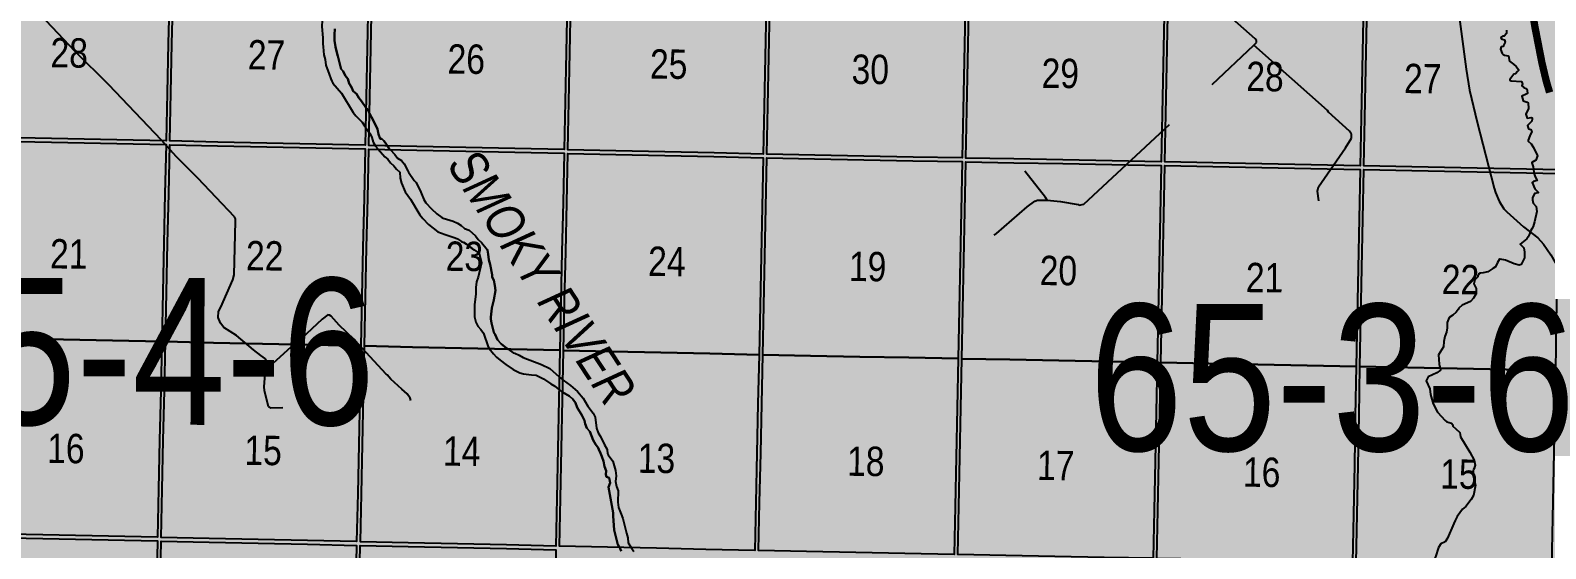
# Model space of a CAD drawing. Extents: x 406396 to 410344, y 6062839 to 6066265.
# Drawn here: x 409497.9 to 409909.4, y 6063057.3 to 6063198.2 of the extents above; entities that cross this region are included whole.
import ezdxf
from ezdxf.enums import TextEntityAlignment as Align

# ---------------------------------------------------------------- set-up
doc = ezdxf.new("R2010")
doc.units = 0
doc.header["$LTSCALE"] = 5
doc.linetypes.add('DASHED2', pattern=[9.525, 6.35, -3.175])
for name, color, linetype in [('39', 28, 'Continuous'), ('44', 7, 'Continuous'), ('P-PROPOSED', 10, 'Continuous'), ('Quarters', 8, 'Continuous'), ('RoadSeg', 57, 'DASHED2'), ('T-WATER', 160, 'Continuous'), ('T-WATER-T', 170, 'Continuous')]:
    doc.layers.add(name, color=color, linetype=linetype)
doc.layers.add('ROUTE-MAP-BACKGROUND-H', color=7, linetype='Continuous', true_color=0xf0ebff)
doc.styles.add('120', font='ARIALN.TTF', dxfattribs={"height": 13})
doc.styles.add('80LS', font='ARIALNI.TTF', dxfattribs={"height": 10})
doc.linetypes.add('TRACKS', pattern='A,3.81,[130,ltypeshp1.shx,S=6.35,R=0,X=0,Y=0],3.81', length=7.62)

msp = doc.modelspace()

# ---------------------------------------------------------------- hatches: boundary and pattern name
at = {"layer": 'ROUTE-MAP-BACKGROUND-H'}
h = msp.add_hatch(color=256, dxfattribs=at)
h.dxf.hatch_style = 1
h.paths.add_polyline_path([(410258.66, 6063255.58), (410260.58, 6063368.34), (410268.76, 6064233.9), (408843.43, 6064264.01), (408831.79, 6063292.96), (408823.13, 6062965.95), (408855.63, 6062965.09), (408869, 6062964.74), (410253.21, 6062935.45)])

# ---------------------------------------------------------------- linework, layer by layer
at = {"layer": '39', "linetype": 'TRACKS', "ltscale": 0.1, "flags": 128}
msp.add_lwpolyline([(409272.02, 6063836.82), (409271.32, 6063838.78), (409271.18, 6063839.93), (409271.21, 6063840.87), (409271.57, 6063842), (409271.73, 6063842.36), (409272.87, 6063844.9), (409272.85, 6063847.18), (409272.77, 6063847.86), (409272.11, 6063849.4), (409267.58, 6063856.61), (409266.84, 6063857.77), (409266.3, 6063858.53), (409265.25, 6063859.42), (409264.45, 6063859.9), (409261.45, 6063860.96), (409260.41, 6063861.48), (409259.86, 6063861.98), (409259.15, 6063862.64), (409258.09, 6063864.19), (409258.5, 6063862.08), (409258.99, 6063859.51), (409259.9, 6063856.62), (409261, 6063853.97), (409262.33, 6063851.54), (409264.2, 6063848.68), (409268.07, 6063842.81), (409272.02, 6063836.82), (409275.44, 6063831.57), (409276.51, 6063829.75), (409277.5, 6063827.79), (409278.63, 6063825.18), (409279.49, 6063822.26), (409284.43, 6063797.05), (409284.9, 6063794.76), (409285.73, 6063790.53), (409286.57, 6063786.42), (409287.62, 6063781.18), (409287.78, 6063779.89), (409287.89, 6063777.63), (409287.93, 6063777.06), (409287.74, 6063770.19), (409287.44, 6063751.48), (409287.65, 6063749.32), (409288.01, 6063747.64), (409288.78, 6063745.11), (409289.23, 6063744.04), (409290.07, 6063742.54), (409291.27, 6063740.7), (409292.62, 6063739.16), (409294.13, 6063737.82), (409295.13, 6063736.81), (409297.34, 6063734.96), (409309.1, 6063725.11), (409322.39, 6063713.97), (409329.28, 6063708.22), (409339.78, 6063700.7), (409352.06, 6063691.93), (409357.73, 6063687.88), (409378.57, 6063673.01), (409386.1, 6063667.44), (409391.17, 6063663.84), (409395.22, 6063661.36), (409396.84, 6063660.35), (409402.78, 6063656.58), (409403.49, 6063656.14), (409413.22, 6063650.19), (409417.08, 6063647.83), (409435.1, 6063636.69), (409436.81, 6063635.63), (409458.88, 6063622.22), (409469.4, 6063615.74), (409471.85, 6063614.22), (409480.28, 6063609.03), (409482.82, 6063607.58), (409483.15, 6063607.4), (409486.66, 6063605.87), (409491.82, 6063604.34), (409497.41, 6063603.11), (409501.3, 6063601.89), (409503.56, 6063600.82), (409504.58, 6063600.17), (409506.47, 6063598.66), (409508.18, 6063597.01), (409509.66, 6063595.13), (409510.95, 6063593.02), (409512.55, 6063589.58), (409513.03, 6063588.36), (409515.08, 6063583.72), (409515.68, 6063582.65), (409516.41, 6063581.69), (409520.96, 6063576.13), (409522.79, 6063574.59), (409524.73, 6063573.53), (409524.97, 6063573.4), (409527.55, 6063572.57), (409531.71, 6063571.64), (409532.96, 6063571.23), (409535.08, 6063569.95), (409535.99, 6063569.14), (409536.72, 6063568.17), (409537.32, 6063567.13), (409537.83, 6063565.98), (409538.61, 6063563.45), (409538.83, 6063562), (409539.21, 6063560.71), (409540.1, 6063558.26), (409542.19, 6063553.58), (409543.82, 6063550.19), (409544.58, 6063549.27), (409544.98, 6063548.88), (409545.25, 6063548.62), (409545.43, 6063548.44), (409547.24, 6063546.91), (409551.16, 6063543.98), (409553.76, 6063541.61), (409555.37, 6063539.85), (409556.09, 6063538.86), (409556.67, 6063537.76), (409557.69, 6063535.48), (409558.5, 6063532.93), (409559.11, 6063530.22), (409559.96, 6063526.1), (409560.95, 6063522.04), (409562.32, 6063518.36), (409564, 6063515.03), (409564.47, 6063513.81), (409564.77, 6063512.46), (409565.19, 6063511.22), (409565.47, 6063509.86), (409566.84, 6063506.2), (409568.73, 6063502.94), (409570.29, 6063501.15), (409571.11, 6063500.27), (409572.02, 6063499.51), (409574.35, 6063497.8), (409575.08, 6063497.28), (409579.07, 6063493.95), (409580.38, 6063492.44), (409581.39, 6063490.99), (409582.32, 6063489.31), (409583.1, 6063487.61), (409583.56, 6063486.16), (409584.13, 6063483.93), (409584.36, 6063482.39), (409584.41, 6063481.03), (409584.29, 6063478.12), (409583.9, 6063476.13), (409583.47, 6063474.37), (409582.83, 6063472.79), (409581.84, 6063470.79), (409578.5, 6063464.49), (409577.58, 6063462.48), (409576.92, 6063460.63), (409576.52, 6063458.87), (409576.3, 6063456.96), (409576.32, 6063455.43), (409576.49, 6063453.54), (409576.66, 6063452.63), (409577.29, 6063450.09), (409577.88, 6063448.24), (409578.28, 6063447.27), (409579.69, 6063444.65), (409581.17, 6063442.45), (409582.3, 6063441.26), (409583.47, 6063440.25), (409584.97, 6063439.14), (409587.28, 6063437.87), (409589.01, 6063437.13), (409591.9, 6063436.35), (409597.08, 6063436.05), (409599.85, 6063436.48), (409600.49, 6063436.58), (409602.5, 6063437.16), (409602.76, 6063437.23), (409603.02, 6063437.3), (409606.03, 6063438.17), (409608.84, 6063438.74), (409610.49, 6063438.83), (409615.41, 6063438.84), (409619.06, 6063438.97), (409621.69, 6063439.46), (409629.01, 6063441.93), (409631.64, 6063442.49), (409643.31, 6063443.27), (409645.71, 6063443.19), (409647.19, 6063443.09), (409653.3, 6063442.68), (409659.64, 6063443.22), (409662.48, 6063442.85), (409664.59, 6063442.15), (409665.9, 6063441.43), (409666.46, 6063441.06), (409666.96, 6063440.73), (409668.25, 6063439.55), (409669.32, 6063438.26), (409675.21, 6063431.64), (409676.26, 6063430.74), (409678.61, 6063428.99), (409679.79, 6063428.33), (409692.44, 6063421.82), (409693.66, 6063421.26), (409694.83, 6063420.84), (409695.98, 6063420.6), (409697.12, 6063420.48), (409698.29, 6063420.51), (409702.83, 6063420.92), (409704.14, 6063420.94), (409705.51, 6063420.83), (409706.86, 6063420.49), (409707.94, 6063420.04), (409708.96, 6063419.47), (409709.95, 6063418.79), (409710.97, 6063417.85), (409711.88, 6063416.7), (409714.68, 6063412.19), (409715.89, 6063410.42), (409716.61, 6063409.72), (409718.04, 6063408.55), (409719.39, 6063407.8), (409723.58, 6063405.98), (409728.97, 6063403.69), (409731.46, 6063403.2), (409733.51, 6063403.24), (409735.73, 6063403.91), (409737.83, 6063404.96), (409739.69, 6063405.6), (409741.54, 6063406.45), (409743.38, 6063407.07), (409746.68, 6063407.55), (409748.65, 6063407.62), (409752.07, 6063407.92), (409753.14, 6063408.01), (409757.45, 6063407.95), (409759.35, 6063407.76), (409761.55, 6063407.41), (409761.81, 6063407.37), (409766.84, 6063406.25), (409772.96, 6063403.66), (409774.8, 6063402.57), (409776.18, 6063401.54), (409777.74, 6063399.97), (409778.92, 6063398.54), (409783.91, 6063394.32), (409790.27, 6063389.52), (409792.52, 6063388.3), (409796.84, 6063386.74), (409799.2, 6063386.03), (409802.58, 6063384.04), (409806.13, 6063380.17), (409809.39, 6063376.59), (409812.67, 6063373.5), (409820.51, 6063369.76), (409823.36, 6063368.05), (409825.79, 6063366.82), (409827.92, 6063365.28), (409830.31, 6063362.87), (409834.73, 6063358.21), (409839.01, 6063353.73), (409839.57, 6063353.3), (409840.7, 6063352.43), (409842.98, 6063351.08), (409847.86, 6063348.01), (409850.02, 6063346.24), (409859.19, 6063336.57), (409866.61, 6063328.88), (409869.32, 6063325.95), (409871.06, 6063323.53), (409872.24, 6063321.22), (409873.15, 6063318.49), (409875.49, 6063307.66), (409876.28, 6063303.52), (409876.99, 6063299.9), (409877.29, 6063298.61), (409877.5, 6063297.69), (409878.09, 6063294.03), (409878.09, 6063291.03), (409877.75, 6063288.56), (409874.31, 6063274.14), (409874.01, 6063272.3), (409873.93, 6063269.93), (409874.24, 6063266.76), (409875.67, 6063259.98), (409879.27, 6063242.81), (409881.31, 6063233.17), (409882, 6063229.89), (409883.32, 6063221.09), (409887.74, 6063187.55), (409888.65, 6063181.87), (409890.75, 6063173.22), (409895.34, 6063155.26), (409895.71, 6063154.09), (409896.72, 6063151.72), (409898.03, 6063149.68), (409898.81, 6063148.79), (409900.65, 6063147.23), (409903.37, 6063144.79), (409907.21, 6063141.73), (409908.8, 6063140.02), (409910.81, 6063137.12), (409911.16, 6063136.49), (409915.77, 6063128.32), (409921.41, 6063118.39), (409921.97, 6063117.51), (409924.34, 6063114.59), (409926.86, 6063112.07), (409939.66, 6063099.28), (409940.72, 6063098.29), (409941.51, 6063097.38), (409943, 6063095.46), (409943.51, 6063094.65), (409944.94, 6063092.29), (409947.26, 6063087.94), (409947.93, 6063086.97), (409949.04, 6063084.88), (409949.64, 6063083.71), (409950.86, 6063081.66), (409951.4, 6063080.48), (409952.87, 6063077.79), (409953.16, 6063077.25), (409954.62, 6063073.79), (409954.97, 6063072.52), (409955.42, 6063069.67), (409958.4, 6063056.2), (409959.88, 6063049.52), (409962.65, 6063036.87), (409963.38, 6063034.33), (409964.27, 6063032.03), (409965.36, 6063029.89), (409968.82, 6063024.97), (409980.36, 6063008.81), (409981.27, 6063007.64), (409984.47, 6063004.15), (409992.59, 6062995.54), (409993.54, 6062994.51), (410001.27, 6062986.07), (410002.72, 6062984.56), (410004.08, 6062982.94), (410005.13, 6062981.24), (410006.03, 6062979.26), (410006.57, 6062977.31), (410006.77, 6062975.33), (410006.77, 6062973.33), (410006.27, 6062970.34), (410005.34, 6062967.06), (410004.61, 6062965.02), (410003.54, 6062961.03), (410001.48, 6062954.07), (410001.16, 6062953.06), (410000.78, 6062951.35), (410000.77, 6062947.99), (410001.11, 6062943.61), (410001.31, 6062941.88), (410001.35, 6062941.02)], dxfattribs=at)
at = {"layer": '44', "color": 7, "linetype": 'Continuous'}
msp.add_line((409894.18, 6063132.89), (409894.17, 6063132.89), dxfattribs=at)
at = {"layer": 'P-PROPOSED', "color": 90, "flags": 128}
msp.add_lwpolyline([(409906, 6063201.72, 2, 2, 0), (409906.47, 6063198.96, 2, 2, 0), (409908.33, 6063189.41, 2, 2, 0), (409909.5, 6063184.45, 2, 2, 0), (409910.43, 6063181.26, 2, 2, 0)], format="xyseb", dxfattribs=at)
at = {"layer": 'Quarters'}
for points in [[(409535.05, 6063181.15), (409534.77, 6063168.11), (409521.42, 6063168.4), (409508.08, 6063168.69), (409494.73, 6063168.98), (409481.72, 6063169.27), (409482.01, 6063182.31), (409482.31, 6063195.69), (409482.6, 6063209.07), (409482.9, 6063222.45), (409495.9, 6063222.16), (409509.24, 6063221.87), (409522.59, 6063221.58), (409535.93, 6063221.29), (409535.64, 6063207.91), (409535.34, 6063194.53)], [(409589.09, 6063179.97), (409588.81, 6063166.93), (409575.47, 6063167.22), (409562.12, 6063167.51), (409548.78, 6063167.8), (409535.77, 6063168.09), (409536.06, 6063181.13), (409536.35, 6063194.51), (409536.64, 6063207.89), (409536.93, 6063221.27), (409549.93, 6063220.98), (409563.27, 6063220.69), (409576.61, 6063220.4), (409589.95, 6063220.11), (409589.66, 6063206.73), (409589.37, 6063193.35)], [(409643.12, 6063178.79), (409642.85, 6063165.74), (409629.5, 6063166.03), (409616.16, 6063166.33), (409602.82, 6063166.62), (409589.81, 6063166.9), (409590.09, 6063179.95), (409590.38, 6063193.33), (409590.66, 6063206.71), (409590.95, 6063220.08), (409603.95, 6063219.8), (409617.29, 6063219.51), (409630.63, 6063219.22), (409643.96, 6063218.92), (409643.68, 6063205.54), (409643.4, 6063192.17)], [(409697.15, 6063177.58), (409696.88, 6063164.54), (409683.54, 6063164.83), (409670.2, 6063165.13), (409656.86, 6063165.43), (409643.85, 6063165.72), (409644.12, 6063178.76), (409644.41, 6063192.14), (409644.69, 6063205.52), (409644.97, 6063218.9), (409657.97, 6063218.61), (409671.31, 6063218.31), (409684.65, 6063218.01), (409697.98, 6063217.71), (409697.71, 6063204.34), (409697.43, 6063190.96)], [(409751.19, 6063176.51), (409750.92, 6063163.47), (409737.58, 6063163.73), (409724.24, 6063164), (409710.89, 6063164.26), (409697.89, 6063164.52), (409698.16, 6063177.56), (409698.43, 6063190.94), (409698.71, 6063204.32), (409698.99, 6063217.69), (409711.99, 6063217.44), (409725.33, 6063217.17), (409738.67, 6063216.91), (409752, 6063216.65), (409751.73, 6063203.27), (409751.46, 6063189.89)], [(409805.23, 6063175.45), (409804.97, 6063162.4), (409791.62, 6063162.67), (409778.28, 6063162.93), (409764.93, 6063163.19), (409751.93, 6063163.45), (409752.19, 6063176.49), (409752.46, 6063189.87), (409752.74, 6063203.25), (409753.01, 6063216.63), (409766.01, 6063216.37), (409779.35, 6063216.11), (409792.69, 6063215.84), (409806.03, 6063215.58), (409805.76, 6063202.2), (409805.49, 6063188.82)], [(409859.26, 6063174.37), (409859, 6063161.33), (409845.66, 6063161.6), (409832.32, 6063161.86), (409818.98, 6063162.12), (409805.97, 6063162.38), (409806.23, 6063175.42), (409806.5, 6063188.8), (409806.76, 6063202.18), (409807.03, 6063215.56), (409820.04, 6063215.3), (409833.37, 6063215.04), (409846.71, 6063214.77), (409860.05, 6063214.51), (409859.79, 6063201.13), (409859.52, 6063187.75)], [(409913.3, 6063173.3), (409913.05, 6063160.26), (409899.7, 6063160.52), (409886.36, 6063160.79), (409873.02, 6063161.05), (409860.01, 6063161.31), (409860.26, 6063174.35), (409860.53, 6063187.73), (409860.79, 6063201.11), (409861.05, 6063214.49), (409874.06, 6063214.23), (409887.39, 6063213.97), (409900.73, 6063213.71), (409914.07, 6063213.44), (409913.81, 6063200.06), (409913.55, 6063186.68)], [(409533.88, 6063126.97), (409533.58, 6063113.59), (409520.23, 6063113.88), (409506.89, 6063114.18), (409493.54, 6063114.47), (409480.52, 6063114.75), (409480.82, 6063128.13), (409481.11, 6063141.51), (409481.41, 6063154.89), (409481.7, 6063168.27), (409494.71, 6063167.98), (409508.06, 6063167.69), (409521.4, 6063167.4), (409534.75, 6063167.11), (409534.46, 6063153.73), (409534.17, 6063140.35)], [(409587.93, 6063125.79), (409587.64, 6063112.41), (409574.29, 6063112.7), (409560.95, 6063112.99), (409547.6, 6063113.28), (409534.59, 6063113.57), (409534.88, 6063126.95), (409535.17, 6063140.33), (409535.46, 6063153.7), (409535.75, 6063167.08), (409548.76, 6063166.8), (409562.1, 6063166.51), (409575.44, 6063166.21), (409588.79, 6063165.92), (409588.5, 6063152.54), (409588.21, 6063139.17)], [(409641.98, 6063124.6), (409641.7, 6063111.22), (409628.35, 6063111.52), (409615, 6063111.81), (409601.66, 6063112.1), (409588.64, 6063112.39), (409588.93, 6063125.76), (409589.22, 6063139.14), (409589.5, 6063152.52), (409589.79, 6063165.9), (409602.8, 6063165.62), (409616.14, 6063165.32), (409629.48, 6063165.03), (409642.82, 6063164.74), (409642.54, 6063151.36), (409642.26, 6063137.98)], [(409696.03, 6063123.4), (409695.76, 6063110.02), (409682.41, 6063110.32), (409669.06, 6063110.62), (409655.71, 6063110.91), (409642.7, 6063111.2), (409642.98, 6063124.58), (409643.26, 6063137.96), (409643.55, 6063151.34), (409643.83, 6063164.72), (409656.84, 6063164.43), (409670.18, 6063164.13), (409683.52, 6063163.83), (409696.86, 6063163.53), (409696.59, 6063150.16), (409696.31, 6063136.78)], [(409750.09, 6063122.33), (409749.81, 6063108.96), (409736.47, 6063109.22), (409723.12, 6063109.48), (409709.77, 6063109.75), (409696.76, 6063110), (409697.04, 6063123.38), (409697.31, 6063136.76), (409697.59, 6063150.14), (409697.87, 6063163.51), (409710.87, 6063163.26), (409724.22, 6063162.99), (409737.56, 6063162.73), (409750.9, 6063162.47), (409750.63, 6063149.09), (409750.36, 6063135.71)], [(409803.87, 6063107.89), (409790.53, 6063108.15), (409777.18, 6063108.41), (409763.83, 6063108.68), (409750.82, 6063108.94), (409751.09, 6063122.31), (409751.36, 6063135.69), (409751.63, 6063149.07), (409751.91, 6063162.45), (409764.91, 6063162.19), (409778.26, 6063161.93), (409791.6, 6063161.66), (409804.94, 6063161.4), (409804.68, 6063148.02), (409804.41, 6063134.64), (409804.14, 6063121.26)], [(409858.2, 6063120.19), (409857.93, 6063106.81), (409844.59, 6063107.08), (409831.24, 6063107.34), (409817.89, 6063107.61), (409804.88, 6063107.87), (409805.14, 6063121.24), (409805.41, 6063134.62), (409805.68, 6063148), (409805.95, 6063161.38), (409818.96, 6063161.12), (409832.3, 6063160.86), (409845.64, 6063160.59), (409858.98, 6063160.33), (409858.72, 6063146.95), (409858.46, 6063133.57)], [(409912.25, 6063119.12), (409912, 6063105.74), (409898.65, 6063106.01), (409885.3, 6063106.27), (409871.95, 6063106.54), (409858.94, 6063106.79), (409859.2, 6063120.17), (409859.46, 6063133.55), (409859.73, 6063146.93), (409859.99, 6063160.31), (409873, 6063160.05), (409886.34, 6063159.79), (409899.68, 6063159.52), (409913.03, 6063159.26), (409912.77, 6063145.88), (409912.51, 6063132.5)], [(409532.71, 6063073.46), (409532.43, 6063060.41), (409519.08, 6063060.71), (409505.72, 6063061), (409492.37, 6063061.29), (409479.35, 6063061.58), (409479.64, 6063074.62), (409479.93, 6063088), (409480.23, 6063101.38), (409480.52, 6063114.75), (409493.54, 6063114.47), (409506.89, 6063114.18), (409520.23, 6063113.88), (409533.58, 6063113.59), (409533.29, 6063100.21), (409533, 6063086.84)], [(409586.78, 6063072.27), (409586.5, 6063059.23), (409573.15, 6063059.52), (409559.8, 6063059.81), (409546.45, 6063060.11), (409533.43, 6063060.39), (409533.72, 6063073.43), (409534.01, 6063086.81), (409534.3, 6063100.19), (409534.59, 6063113.57), (409547.6, 6063113.28), (409560.95, 6063112.99), (409574.29, 6063112.7), (409587.64, 6063112.41), (409587.36, 6063099.03), (409587.07, 6063085.65)], [(409640.85, 6063071.09), (409640.58, 6063058.04), (409627.23, 6063058.34), (409613.88, 6063058.63), (409600.53, 6063058.92), (409587.51, 6063059.21), (409587.79, 6063072.25), (409588.07, 6063085.63), (409588.36, 6063099.01), (409588.64, 6063112.39), (409601.66, 6063112.1), (409615, 6063111.81), (409628.35, 6063111.52), (409641.7, 6063111.22), (409641.42, 6063097.84), (409641.14, 6063084.47)], [(409694.92, 6063069.89), (409694.66, 6063056.85), (409681.3, 6063057.14), (409667.95, 6063057.44), (409654.6, 6063057.73), (409641.58, 6063058.02), (409641.86, 6063071.06), (409642.14, 6063084.44), (409642.42, 6063097.82), (409642.7, 6063111.2), (409655.71, 6063110.91), (409669.06, 6063110.62), (409682.41, 6063110.32), (409695.76, 6063110.02), (409695.48, 6063096.65), (409695.2, 6063083.27)], [(409749, 6063068.82), (409748.73, 6063055.78), (409735.38, 6063056.04), (409722.03, 6063056.31), (409708.68, 6063056.57), (409695.66, 6063056.83), (409695.93, 6063069.87), (409696.21, 6063083.25), (409696.48, 6063096.63), (409696.76, 6063110), (409709.77, 6063109.75), (409723.12, 6063109.48), (409736.47, 6063109.22), (409749.81, 6063108.96), (409749.54, 6063095.58), (409749.27, 6063082.2)], [(409803.87, 6063107.89), (409803.61, 6063094.51), (409803.34, 6063081.13), (409803.07, 6063067.75), (409802.81, 6063054.71), (409789.46, 6063054.97), (409776.11, 6063055.24), (409762.75, 6063055.5), (409749.74, 6063055.76), (409750, 6063068.8), (409750.27, 6063082.18), (409750.55, 6063095.56), (409750.82, 6063108.94), (409763.83, 6063108.68), (409777.18, 6063108.41), (409790.53, 6063108.15)], [(409857.15, 6063066.68), (409856.89, 6063053.63), (409843.54, 6063053.9), (409830.19, 6063054.16), (409816.83, 6063054.43), (409803.81, 6063054.69), (409804.08, 6063067.73), (409804.34, 6063081.11), (409804.61, 6063094.49), (409804.88, 6063107.87), (409817.89, 6063107.61), (409831.24, 6063107.34), (409844.59, 6063107.08), (409857.93, 6063106.81), (409857.67, 6063093.43), (409857.41, 6063080.06)], [(409911.22, 6063065.6), (409910.97, 6063052.56), (409897.62, 6063052.83), (409884.27, 6063053.09), (409870.91, 6063053.36), (409857.9, 6063053.61), (409858.15, 6063066.66), (409858.41, 6063080.04), (409858.68, 6063093.41), (409858.94, 6063106.79), (409871.95, 6063106.54), (409885.3, 6063106.27), (409898.65, 6063106.01), (409912, 6063105.74), (409911.74, 6063092.36), (409911.48, 6063078.98)], [(409531.53, 6063019.27), (409531.24, 6063005.9), (409517.89, 6063006.19), (409504.53, 6063006.48), (409491.17, 6063006.78), (409478.15, 6063007.06), (409478.44, 6063020.44), (409478.74, 6063033.82), (409479.03, 6063047.2), (409479.33, 6063060.57), (409492.35, 6063060.29), (409505.7, 6063059.99), (409519.05, 6063059.7), (409532.41, 6063059.41), (409532.12, 6063046.03), (409531.83, 6063032.65)], [(409585.63, 6063018.09), (409585.34, 6063004.71), (409571.98, 6063005), (409558.63, 6063005.3), (409545.27, 6063005.59), (409532.25, 6063005.87), (409532.54, 6063019.25), (409532.83, 6063032.63), (409533.12, 6063046.01), (409533.41, 6063059.39), (409546.43, 6063059.1), (409559.78, 6063058.81), (409573.13, 6063058.52), (409586.48, 6063058.22), (409586.2, 6063044.85), (409585.91, 6063031.47)], [(409639.72, 6063016.9), (409639.43, 6063003.52), (409626.08, 6063003.82), (409612.72, 6063004.11), (409599.36, 6063004.4), (409586.34, 6063004.69), (409586.63, 6063018.07), (409586.91, 6063031.45), (409587.2, 6063044.82), (409587.49, 6063058.2), (409600.5, 6063057.92), (409613.86, 6063057.62), (409627.21, 6063057.33), (409640.56, 6063057.04), (409640.28, 6063043.66), (409640, 6063030.28)]]:
    msp.add_lwpolyline(points, close=True, dxfattribs=at)
at = {"layer": 'RoadSeg'}
for p, q in [((409561.76, 6063108.91), (409560.5, 6063109.84)), ((409594.77, 6063104.52), (409594.54, 6063104.71))]:
    msp.add_line(p, q, dxfattribs=at)
for points in [[(409830.15, 6063194.09), (409830.81, 6063194.82), (409830.81, 6063195.35), (409830.51, 6063195.82), (409817.3, 6063207.53), (409814.08, 6063210.86), (409809.72, 6063214.32), (409795.64, 6063226.83), (409793.81, 6063228.66)], [(409560.5, 6063109.84), (409558.5, 6063111.3), (409553.91, 6063115.2), (409550.45, 6063117.43), (409549.52, 6063118.56), (409548.88, 6063120.15), (409548.98, 6063121.78), (409549.65, 6063122.98), (409552.88, 6063130.34), (409553.28, 6063131.7), (409553.58, 6063146.27), (409553.58, 6063146.91), (409553.34, 6063147.44), (409543.36, 6063158.02), (409537.5, 6063163.91), (409533.54, 6063168.27), (409519.24, 6063183.34), (409510.09, 6063192.36), (409497.58, 6063205.6), (409496.14, 6063206.93)], [(409905.88, 6063198.98), (409907.74, 6063189.43), (409908.91, 6063184.47), (409909.84, 6063181.28)], [(409773.98, 6063151.96), (409777.64, 6063151.66), (409782.43, 6063150.8), (409782.66, 6063150.63), (409784, 6063150.9), (409830.15, 6063194.09)], [(409847.81, 6063151.8), (409847.42, 6063154.49), (409847.72, 6063155.62), (409854.97, 6063166.24), (409856.6, 6063168.87), (409856.63, 6063169.9), (409856.1, 6063170.76), (409850.38, 6063175.95), (409850.08, 6063176.39), (409830.15, 6063194.09)], [(409773.98, 6063151.96), (409773.58, 6063152.76), (409767.92, 6063159.85)], [(409759.61, 6063142.51), (409760.27, 6063142.91), (409768.59, 6063150.17), (409770.65, 6063151.76), (409771.39, 6063152.03), (409773.98, 6063151.96)], [(409594.54, 6063104.71), (409585.82, 6063114.13), (409581.72, 6063118.09), (409579.56, 6063120.45), (409579.16, 6063120.75), (409578.7, 6063120.82), (409577.13, 6063119.65), (409571.54, 6063114.46), (409569.65, 6063112.93), (409562.76, 6063106.71), (409561.79, 6063106.01)], [(409561.79, 6063106.01), (409562.09, 6063108.01), (409561.76, 6063108.91)], [(409566.45, 6063095.6), (409563.22, 6063095.46), (409562.56, 6063095.86), (409561.49, 6063100.32), (409561.39, 6063101.29), (409561.79, 6063106.01)], [(409601.22, 6063097.59), (409600.99, 6063098.23), (409600.19, 6063099.42), (409598.76, 6063100.66), (409595.8, 6063103.38), (409594.77, 6063104.52)]]:
    msp.add_lwpolyline(points, dxfattribs=at)
at = {"layer": 'T-WATER'}
for p, q in [((409894.46, 6063133.08), (409894.18, 6063132.89)), ((409895.03, 6063133.47), (409894.46, 6063133.08))]:
    msp.add_line(p, q, dxfattribs=at)
for points in [[(409563.08, 6063213.28), (409566.98, 6063208.56), (409568.39, 6063208.24), (409570, 6063208.25), (409572.5, 6063207.33), (409575.38, 6063206.81), (409576.24, 6063205.99), (409577.41, 6063203.84), (409577.1, 6063200.78), (409577.08, 6063199.19), (409577.3, 6063196.14), (409577.3, 6063194.49), (409577.38, 6063193.63)], [(409577.08, 6063199.19), (409577.3, 6063196.14), (409577.3, 6063194.49), (409577.38, 6063193.63), (409577.59, 6063191.46), (409577.96, 6063190.18), (409578.09, 6063188.68), (409579.07, 6063186.24), (409579.48, 6063184.96), (409579.8, 6063184.32), (409580.05, 6063183.83), (409582.35, 6063181.05), (409585.54, 6063175.83), (409586.29, 6063174.91), (409588.01, 6063173.22), (409588.64, 6063172.18), (409588.88, 6063171.85), (409589.85, 6063170.5), (409590.06, 6063170.21), (409590.61, 6063169.04), (409590.98, 6063167.76), (409591.52, 6063166.89), (409591.64, 6063166.7), (409592.36, 6063165.87)], [(409580.54, 6063198.52), (409580.48, 6063196.9), (409580.53, 6063195.26), (409580.72, 6063193.78), (409580.78, 6063193.56), (409581.38, 6063191.08), (409582.33, 6063187.62), (409582.84, 6063187.08), (409583.36, 6063185.91), (409584.09, 6063184.98), (409584.48, 6063183.71), (409585.14, 6063182.7), (409585.55, 6063181.62), (409586.46, 6063180.86), (409587.08, 6063179.82)], [(409580.78, 6063193.56), (409580.72, 6063193.78), (409580.53, 6063195.26), (409580.48, 6063196.9), (409580.54, 6063198.52)], [(409898.72, 6063198.2), (409898.76, 6063197.3), (409898.06, 6063196.6), (409897.78, 6063196.55), (409897.19, 6063196.24), (409897.49, 6063195.72), (409898.22, 6063195.55), (409898.36, 6063194.94), (409897.88, 6063194.02), (409897.82, 6063193.75), (409897.26, 6063193.7), (409897.06, 6063193.05), (409897.55, 6063191.89), (409897.83, 6063191.56), (409898.17, 6063191.36), (409899.3, 6063191.18), (409899.51, 6063189.74), (409900.59, 6063188.98), (409901.37, 6063188.3), (409901.96, 6063187.48), (409901.96, 6063187.19), (409901.71, 6063186.94)], [(409577.38, 6063193.63), (409577.59, 6063191.46), (409577.96, 6063190.18), (409578.09, 6063188.68), (409579.07, 6063186.24), (409579.48, 6063184.96), (409579.8, 6063184.32), (409580.05, 6063183.83), (409582.35, 6063181.05), (409585.54, 6063175.83), (409586.29, 6063174.91), (409588.01, 6063173.22), (409588.64, 6063172.18), (409588.88, 6063171.85)], [(409588.99, 6063177.19), (409587.86, 6063178.86), (409587.08, 6063179.82), (409586.46, 6063180.86), (409585.55, 6063181.62), (409585.14, 6063182.7), (409584.48, 6063183.71), (409584.09, 6063184.98), (409583.36, 6063185.91), (409582.84, 6063187.08), (409582.33, 6063187.62), (409581.38, 6063191.08), (409580.78, 6063193.56)], [(409901.71, 6063186.94), (409901.71, 6063186.94), (409901.13, 6063186.36), (409900.71, 6063186.2), (409899.61, 6063184.82), (409899.66, 6063184.57), (409900.03, 6063184.45), (409902.84, 6063184.26), (409903.09, 6063183.57), (409902.87, 6063183.08), (409903.4, 6063182.59), (409904.22, 6063182.22), (409904.36, 6063181.82), (409904.47, 6063180.99), (409904.1, 6063180.77), (409902.92, 6063180.25), (409903.26, 6063179.02), (409904.34, 6063178.64), (409904.59, 6063178.46), (409904.71, 6063176.95), (409903.97, 6063175.33), (409904.24, 6063174.57), (409904.43, 6063174.25), (409905.41, 6063174.46), (409905.73, 6063174.37), (409905.68, 6063174.08), (409905.58, 6063173.43), (409904.47, 6063172.28), (409904.63, 6063171.7), (409904.83, 6063171.37), (409905.38, 6063171.22), (409905.6, 6063170.65), (409905.04, 6063169.51), (409904.6, 6063168.26), (409904.64, 6063167.99), (409905.39, 6063167.29), (409906.03, 6063166.27), (409907.17, 6063164.03), (409906.71, 6063162.83), (409905.64, 6063162.28), (409905.57, 6063162.14), (409905.94, 6063161.08), (409906.02, 6063160.43), (409906.02, 6063160.42)], [(409587.08, 6063179.82), (409587.86, 6063178.86), (409588.99, 6063177.19), (409589.18, 6063176.92), (409589.28, 6063176.87), (409589.79, 6063175.82), (409589.96, 6063175.52), (409591.05, 6063173.58), (409592.13, 6063171.29), (409592.41, 6063169.9), (409592.87, 6063168.63), (409593.35, 6063168.63), (409593.91, 6063168.13), (409594.25, 6063167.63), (409594.81, 6063166.82), (409595.27, 6063166.13), (409595.59, 6063165.8), (409596.91, 6063164.41), (409597.6, 6063163.41), (409598.7, 6063162.81), (409599.42, 6063161.83), (409600.43, 6063159.96), (409600.62, 6063159.61), (409602.13, 6063157.37), (409602.62, 6063156.81), (409603.97, 6063154.16), (409604.76, 6063152.16), (409605.27, 6063151.26), (409606.79, 6063149.62), (409608.24, 6063148.3), (409609.66, 6063147.33), (409610.03, 6063147.11), (409612.71, 6063146.34), (409613.87, 6063145.8), (409614.91, 6063145.14), (409615.66, 6063144.41), (409615.77, 6063144.31), (409617.02, 6063143.87), (409618.77, 6063142.27), (409619.54, 6063141.33), (409620.41, 6063140.48), (409621.97, 6063138.64), (409622.01, 6063138.45), (409622.22, 6063137.3), (409622.36, 6063135.82), (409622.75, 6063134.54), (409623.27, 6063131.75), (409623.26, 6063131.05), (409623.73, 6063130.26), (409624.04, 6063128.84), (409624.17, 6063127.49), (409623.76, 6063124.91), (409623.25, 6063122.67), (409622.97, 6063120.21), (409622.97, 6063119.68), (409623.1, 6063118.64), (409623.76, 6063116.05), (409624.1, 6063115.48), (409624.77, 6063114.03), (409625.71, 6063112.99), (409627.22, 6063111.77), (409627.65, 6063111.56), (409627.67, 6063111.54), (409629.04, 6063110.55), (409629.5, 6063110.42), (409630.66, 6063109.91), (409631.71, 6063109.25), (409636.66, 6063107.38), (409638.95, 6063106.24), (409641.51, 6063104.01), (409642.5, 6063103.15), (409642.58, 6063103.07), (409644.57, 6063101.63), (409646.43, 6063100.03), (409648, 6063098.19), (409649.24, 6063096.05), (409650.71, 6063094.15), (409651.24, 6063093.02), (409651.6, 6063090.05), (409652.05, 6063088.81), (409652.73, 6063087.77), (409653.82, 6063085.54), (409654.46, 6063084.49), (409654.49, 6063084.19), (409654.61, 6063083.2), (409654.81, 6063082.81), (409656.08, 6063081.13), (409656.8, 6063078.56), (409657, 6063077.09), (409656.75, 6063075.61), (409657.03, 6063074.22)], [(409588.99, 6063177.19), (409589.18, 6063176.92), (409589.28, 6063176.87), (409589.79, 6063175.82), (409589.96, 6063175.52)], [(409594.81, 6063166.82), (409594.25, 6063167.63), (409593.91, 6063168.13), (409593.35, 6063168.63), (409592.87, 6063168.63), (409592.41, 6063169.9), (409592.13, 6063171.29), (409591.05, 6063173.58), (409589.96, 6063175.52)], [(409589.85, 6063170.5), (409590.06, 6063170.21), (409590.61, 6063169.04), (409590.98, 6063167.76), (409591.52, 6063166.89)], [(409592.36, 6063165.87), (409591.64, 6063166.7), (409591.52, 6063166.89)], [(409592.36, 6063165.87), (409594.17, 6063163.79), (409594.93, 6063163.1), (409595.66, 6063162.15), (409596.56, 6063161.32), (409597.35, 6063160.41), (409598.22, 6063159.59), (409598.31, 6063157.95), (409598.67, 6063156.63), (409599.7, 6063154.27), (409601.16, 6063152.27), (409603.69, 6063147.98), (409604.44, 6063147.05), (409606.04, 6063145.37), (409608.53, 6063143.37), (409610.57, 6063142.71), (409613.29, 6063141.77), (409613.88, 6063141.48), (409615.01, 6063140.76), (409615.58, 6063140.46), (409616.34, 6063140.06), (409618.36, 6063138.53), (409618.37, 6063138.52), (409619.6, 6063137.71), (409619.76, 6063137.62), (409620.44, 6063135.01), (409619.54, 6063131.06), (409619.09, 6063129.83), (409618.91, 6063128.27), (409618.89, 6063126.58), (409618.51, 6063123.56), (409618.46, 6063121.88), (409618.54, 6063120.3), (409618.77, 6063119.26), (409618.85, 6063118.88), (409619.44, 6063117.77), (409620.24, 6063116.87), (409620.94, 6063115.91), (409622.17, 6063112.14), (409622.53, 6063111.67), (409623.65, 6063110.23), (409624.44, 6063109.33), (409625.48, 6063108.54), (409627, 6063107.35), (409628.98, 6063106.04), (409630.49, 6063105.27), (409630.83, 6063105.1), (409631.77, 6063104.86), (409633.98, 6063104.56), (409635.29, 6063104.45), (409637.23, 6063103.51), (409639.25, 6063102.12), (409640.32, 6063101.51), (409641.44, 6063100.56), (409642.12, 6063099.98), (409642.43, 6063099.81), (409644.34, 6063098.75), (409645.22, 6063097.95), (409645.89, 6063096.91), (409646.41, 6063095.68), (409647.66, 6063093.59), (409648.41, 6063092.12), (409648.51, 6063091.2), (409648.99, 6063090.07), (409649.79, 6063089.19), (409650.77, 6063086.79), (409651.38, 6063085.7), (409652.08, 6063084.73), (409652.29, 6063084.24), (409652.71, 6063083.24), (409653.1, 6063082.33), (409653.5, 6063081.08), (409653.8, 6063079.69), (409654.28, 6063078.49), (409654.14, 6063077.47), (409654.32, 6063076.88), (409655.11, 6063076.61), (409655.34, 6063075.24), (409654.88, 6063074.04), (409656.13, 6063067.02), (409656.17, 6063066.24), (409656.41, 6063062.36), (409657.43, 6063058.43), (409657.9, 6063057.68), (409658.08, 6063057.4), (409658.35, 6063056.67)], [(409592.36, 6063165.87), (409594.17, 6063163.79), (409594.93, 6063163.1), (409595.66, 6063162.15), (409596.56, 6063161.32), (409597.35, 6063160.41), (409598.22, 6063159.59), (409598.31, 6063157.95), (409598.67, 6063156.63), (409599.7, 6063154.27), (409601.16, 6063152.27), (409603.69, 6063147.98), (409604.44, 6063147.05), (409606.04, 6063145.37), (409608.53, 6063143.37), (409610.57, 6063142.71), (409613.29, 6063141.77), (409613.88, 6063141.48), (409615.01, 6063140.76), (409615.58, 6063140.46)], [(409595.59, 6063165.8), (409595.27, 6063166.13), (409594.81, 6063166.82)], [(409595.59, 6063165.8), (409596.91, 6063164.41), (409597.6, 6063163.41), (409598.7, 6063162.81), (409599.42, 6063161.83), (409600.43, 6063159.96), (409600.62, 6063159.61), (409602.13, 6063157.37), (409602.62, 6063156.81), (409603.97, 6063154.16), (409604.76, 6063152.16), (409605.27, 6063151.26), (409606.79, 6063149.62), (409608.24, 6063148.3), (409609.66, 6063147.33), (409610.03, 6063147.11), (409612.71, 6063146.34), (409613.87, 6063145.8), (409614.91, 6063145.14), (409615.66, 6063144.41)], [(409906.02, 6063160.42), (409906.12, 6063159.62), (409906.18, 6063159.42), (409906.18, 6063159.42)], [(409906.18, 6063159.42), (409906.5, 6063158.37), (409907.06, 6063157.32), (409906.07, 6063157.03), (409905.73, 6063156.77), (409906.43, 6063155.12), (409907.34, 6063154.16), (409907.36, 6063154), (409906.32, 6063153.85), (409905.82, 6063152.67), (409905.81, 6063152.06), (409905.99, 6063151.18), (409906.77, 6063150.24), (409906.94, 6063148.89), (409906.33, 6063146.1), (409905.93, 6063144.88), (409905.59, 6063144.21)], [(409615.66, 6063144.41), (409615.77, 6063144.31), (409617.02, 6063143.87), (409618.77, 6063142.27), (409619.54, 6063141.33), (409620.41, 6063140.48), (409621.97, 6063138.64), (409622.01, 6063138.45)], [(409905.59, 6063144.21), (409905.59, 6063144.21), (409905.37, 6063143.8), (409904.89, 6063142.56), (409904.57, 6063142.02)], [(409618.36, 6063138.53), (409616.34, 6063140.06), (409615.58, 6063140.46)], [(409904.57, 6063142.02), (409904.28, 6063141.52), (409903.31, 6063140.81), (409902.44, 6063140.02), (409903.43, 6063139.05), (409903.62, 6063137.88), (409903.65, 6063136.31), (409902.72, 6063134.51), (409902.18, 6063134.38), (409900.8, 6063134.71), (409898.42, 6063135.73), (409897.02, 6063135.98), (409896.84, 6063135.95), (409896.26, 6063135.05), (409895.7, 6063133.92), (409895.03, 6063133.47)], [(409618.36, 6063138.53), (409618.37, 6063138.52), (409619.6, 6063137.71), (409619.76, 6063137.62), (409620.44, 6063135.01), (409619.54, 6063131.06), (409619.09, 6063129.83), (409618.91, 6063128.27), (409618.89, 6063126.58), (409618.51, 6063123.56), (409618.46, 6063121.88), (409618.54, 6063120.3), (409618.77, 6063119.26), (409618.85, 6063118.88), (409619.44, 6063117.77), (409620.24, 6063116.87), (409620.94, 6063115.91), (409622.17, 6063112.14), (409622.53, 6063111.67)], [(409627.65, 6063111.56), (409627.22, 6063111.77), (409625.71, 6063112.99), (409624.77, 6063114.03), (409624.1, 6063115.48), (409623.76, 6063116.05), (409623.1, 6063118.64), (409622.97, 6063119.68), (409622.97, 6063120.21), (409623.25, 6063122.67), (409623.76, 6063124.91), (409624.17, 6063127.49), (409624.04, 6063128.84), (409623.73, 6063130.26), (409623.26, 6063131.05), (409623.27, 6063131.75), (409622.75, 6063134.54), (409622.36, 6063135.82), (409622.22, 6063137.3), (409622.01, 6063138.45)], [(409894.17, 6063132.89), (409893.7, 6063132.57), (409892.4, 6063132.25), (409891.62, 6063132.18), (409891.1, 6063131.87), (409890.93, 6063131.42), (409890.94, 6063131.15), (409890.1, 6063130.33), (409889.83, 6063129.29), (409890.46, 6063127.97), (409890.36, 6063126.47), (409889.79, 6063125.4), (409888.98, 6063124.51), (409886.66, 6063123.45), (409885.79, 6063122.64), (409885.58, 6063122.32), (409885.58, 6063122.32)], [(409885.58, 6063122.32), (409885.07, 6063121.54), (409884.17, 6063120.76), (409883.17, 6063120.09), (409882.64, 6063118.76), (409882.6, 6063117.28), (409882.44, 6063116.15), (409881.97, 6063114.94), (409881.67, 6063113.58), (409881.64, 6063112.17), (409880.3, 6063110), (409880.41, 6063107.42), (409880.58, 6063106.98), (409880.7, 6063106.39), (409880.7, 6063106.39)], [(409622.53, 6063111.67), (409623.65, 6063110.23), (409624.44, 6063109.33), (409625.48, 6063108.54), (409627, 6063107.35), (409628.98, 6063106.04), (409630.49, 6063105.27), (409630.83, 6063105.1), (409631.77, 6063104.86), (409633.98, 6063104.56), (409635.29, 6063104.45), (409637.23, 6063103.51), (409639.25, 6063102.12), (409640.32, 6063101.51), (409641.44, 6063100.56)], [(409627.65, 6063111.56), (409627.67, 6063111.54), (409629.04, 6063110.55), (409629.5, 6063110.42), (409630.66, 6063109.91), (409631.71, 6063109.25), (409636.66, 6063107.38), (409638.95, 6063106.24), (409641.51, 6063104.01)], [(409642.5, 6063103.15), (409642.58, 6063103.07), (409644.57, 6063101.63), (409646.43, 6063100.03), (409648, 6063098.19), (409649.24, 6063096.05), (409650.71, 6063094.15), (409651.24, 6063093.02), (409651.6, 6063090.05), (409652.05, 6063088.81), (409652.73, 6063087.77), (409653.82, 6063085.54), (409654.46, 6063084.49), (409654.49, 6063084.19)], [(409880.7, 6063106.39), (409880.81, 6063105.85), (409879.77, 6063105.12), (409877.43, 6063104.05), (409876.89, 6063102.96), (409877.93, 6063100.71), (409878.09, 6063099.21), (409878.83, 6063096.65), (409880.02, 6063094.42), (409882.09, 6063092.16), (409882.52, 6063091.81), (409883.75, 6063091.42), (409884.17, 6063090.94), (409884.16, 6063090.62), (409884.95, 6063089.9)], [(409641.44, 6063100.56), (409642.12, 6063099.98), (409642.43, 6063099.81)], [(409652.29, 6063084.24), (409652.08, 6063084.73), (409651.38, 6063085.7), (409650.77, 6063086.79), (409649.79, 6063089.19), (409648.99, 6063090.07), (409648.51, 6063091.2), (409648.41, 6063092.12), (409647.66, 6063093.59), (409646.41, 6063095.68), (409645.89, 6063096.91), (409645.22, 6063097.95), (409644.34, 6063098.75), (409642.43, 6063099.81)], [(409884.95, 6063089.9), (409884.95, 6063089.9), (409886.07, 6063088.89), (409886.12, 6063088.36), (409886.2, 6063087.67), (409888.8, 6063083.57), (409889.93, 6063081.41), (409890.2, 6063079.98), (409890.07, 6063079.43)], [(409657.9, 6063057.68), (409657.43, 6063058.43), (409656.41, 6063062.36), (409656.17, 6063066.24), (409656.13, 6063067.02), (409654.88, 6063074.04), (409655.34, 6063075.24), (409655.11, 6063076.61), (409654.32, 6063076.88), (409654.14, 6063077.47), (409654.28, 6063078.49), (409653.8, 6063079.69), (409653.5, 6063081.08), (409653.1, 6063082.33), (409652.71, 6063083.24), (409652.29, 6063084.24)], [(409654.49, 6063084.19), (409654.61, 6063083.2), (409654.81, 6063082.81), (409656.08, 6063081.13), (409656.8, 6063078.56), (409657, 6063077.09), (409656.75, 6063075.61), (409657.03, 6063074.22), (409657.5, 6063073.02), (409657.4, 6063069.98), (409657.59, 6063068.54), (409658.3, 6063066.69), (409658.78, 6063065.53), (409659.77, 6063061.54), (409660.17, 6063060.27), (409660.22, 6063058.93), (409661.08, 6063057.61)], [(409890.07, 6063079.43), (409890.04, 6063079.28), (409889.76, 6063078.82), (409889.67, 6063078.43), (409889.63, 6063077.47), (409890.31, 6063074.56), (409889.79, 6063071.8), (409889.15, 6063070.65), (409887.68, 6063068.78), (409886.76, 6063068.07), (409885.36, 6063066.05), (409884.79, 6063064.94), (409884.45, 6063064.14)], [(409657.03, 6063074.22), (409657.5, 6063073.02), (409657.4, 6063069.98), (409657.59, 6063068.54), (409658.3, 6063066.69), (409658.78, 6063065.53), (409659.77, 6063061.54), (409660.17, 6063060.27), (409660.22, 6063058.93), (409661.08, 6063057.61), (409661.75, 6063056.59)], [(409884.45, 6063064.14), (409884.45, 6063064.14), (409882.74, 6063060.16), (409882.07, 6063059.2), (409880.88, 6063058.67), (409880.26, 6063057.64), (409879.45, 6063055.12), (409878.87, 6063054.04), (409878.27, 6063053.23)], [(409658.35, 6063056.67), (409658.08, 6063057.4), (409657.9, 6063057.68)]]:
    msp.add_lwpolyline(points, dxfattribs=at)

# ---------------------------------------------------------------- texts
at = {"layer": 'RoadSeg', "style": '120'}
for s, height, rotation, p in [('28', 7.971, 359.4504, (409503.34, 6063188.09)), ('27', 7.971, 359.4504, (409556.92, 6063187.54)), ('26', 7.971, 359.4504, (409611.16, 6063186.39)), ('25', 7.971, 359.4504, (409666.12, 6063185.04)), ('30', 7.971, 359.4504, (409720.87, 6063183.61)), ('29', 7.971, 359.4504, (409772.46, 6063182.52)), ('28', 7.971, 359.4504, (409828.04, 6063181.65)), ('27', 7.971, 359.4504, (409870.87, 6063181.09)), ('21', 7.971, 359.4504, (409503.22, 6063133.47)), ('22', 7.971, 359.4504, (409556.42, 6063132.96)), ('23', 7.971, 359.4504, (409610.64, 6063132.82)), ('24', 7.971, 359.4504, (409665.62, 6063131.43)), ('19', 7.971, 359.4504, (409720.15, 6063130.04)), ('20', 7.971, 359.4504, (409771.95, 6063128.94)), ('21', 7.971, 359.4504, (409827.92, 6063127.02)), ('22', 7.971, 359.4504, (409881.12, 6063126.51)), ('65-4-6', 39.853, 359.9576, (409459.57, 6063091.03)), ('65-3-6', 39.853, 359.9576, (409785.44, 6063083.95)), ('16', 7.971, 359.4504, (409502.44, 6063080.61)), ('15', 7.971, 359.4504, (409555.99, 6063080.09)), ('14', 7.971, 359.4504, (409609.92, 6063079.87)), ('13', 7.971, 359.4504, (409662.8, 6063077.94)), ('18', 7.971, 359.4504, (409719.64, 6063077.13)), ('17', 7.971, 359.4504, (409771.22, 6063075.99)), ('16', 7.971, 359.4504, (409827.14, 6063074.16)), ('15', 7.971, 359.4504, (409880.69, 6063073.65))]:
    msp.add_text(s, height=height, rotation=rotation, dxfattribs=at).set_placement(p)
at = {"layer": 'T-WATER-T', "style": '80LS'}
msp.add_text('SMOKY RIVER', height=9.9789, rotation=303.3453, dxfattribs=at).set_placement((409632.69, 6063128.33), align=Align.CENTER)

doc.saveas('drawing.dxf')
